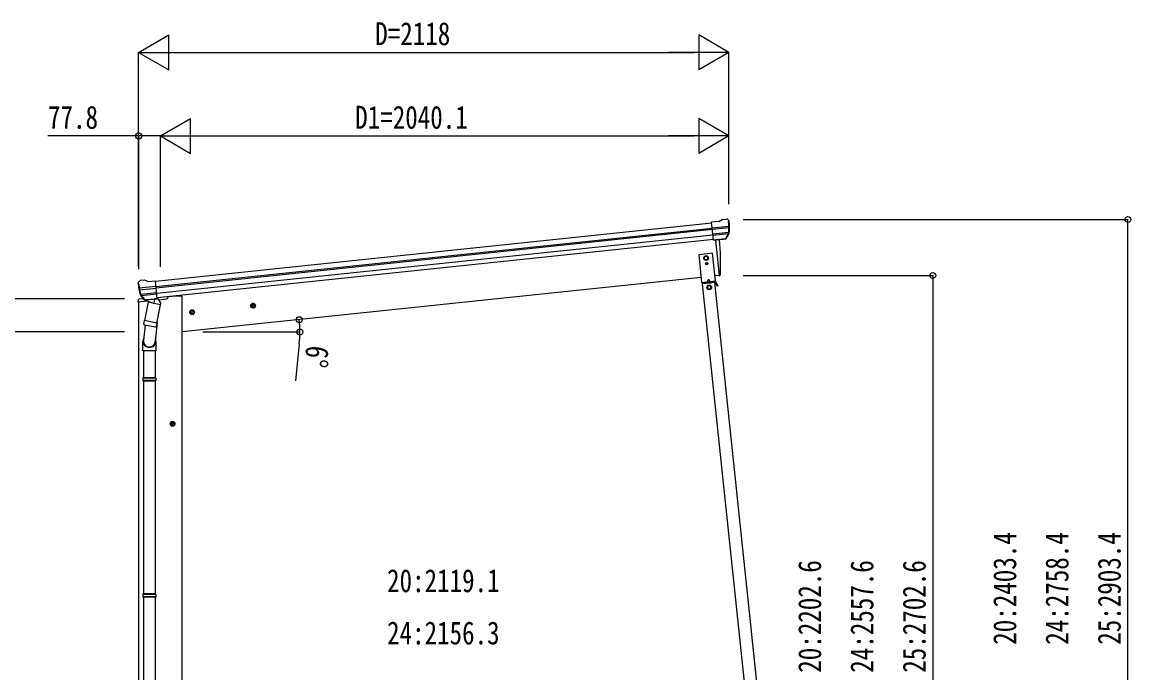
# Model space of a CAD drawing. Units: millimetres, scale not verified. Extents: x -10512 to 10512, y -7425 to 7425.
# Drawn here: x -8224 to -4246, y -2364 to -29 of the extents above; entities that cross this region are included whole.
import ezdxf
from ezdxf.enums import TextEntityAlignment as Align

# ---------------------------------------------------------------- set-up
doc = ezdxf.new("R2010")
doc.units = ezdxf.units.MM
doc.header["$LTSCALE"] = 30
for name, color, linetype in [('0-4_YKK_13', 4, 'Continuous'), ('0-5_YKK_A1', 4, 'Continuous'), ('0-6_YKK_D', 6, 'Continuous')]:
    doc.layers.add(name, color=color, linetype=linetype)
doc.styles.add('ＭＳ ゴシック', font='')
doc.styles.get('ＭＳ ゴシック').set_extended_font_data('MS Gothic')

msp = doc.modelspace()

# ---------------------------------------------------------------- linework, layer by layer
at = {"layer": '0-4_YKK_13'}
for p, q in [((-5723.68, -744.23), (-5750.2, -747.01)), ((-5743.41, -811.57), (-5750.2, -747.01)), ((-5697.36, -735.43), (-5697.36, -735.43)), ((-5693.69, -736.51), (-5693.7, -736.51)), ((-5693.69, -736.51), (-5689.38, -740.01)), ((-5689.38, -740.01), (-5688.51, -740.71)), ((-5687.13, -744.41), (-5687.44, -742.56)), ((-5748.04, -767.54), (-5688.3, -761.26)), ((-5687.82, -767.13), (-5747.43, -773.4)), ((-5688.66, -783.89), (-5745.69, -789.88)), ((-5690.05, -788.55), (-5745.22, -794.35)), ((-5698.61, -805.13), (-5689.16, -786.83)), ((-5697.56, -805.55), (-5687.44, -787.3)), ((-5700.06, -806.78), (-5743.44, -811.34)), ((-5743.41, -811.57), (-5733.47, -810.52)), ((-5736.53, -810.84), (-5723.14, -938.23)), ((-5733.47, -810.52), (-5733.2, -810.58)), ((-5733.2, -810.58), (-5707.87, -807.92)), ((-5707.87, -807.92), (-5707.61, -807.8)), ((-5707.61, -807.8), (-5699.92, -806.99)), ((-5769.08, -895.16), (-5769.9, -895.16)), ((-5766.62, -895.98), (-5765.8, -895.98)), ((-5761.94, -951.8), (-5765.91, -960.73)), ((-5761.94, -951.8), (-5756.19, -959.71)), ((-5723.14, -938.23), (-5721.09, -937.94)), ((-7808.52, -967.37), (-7808.6, -965.5)), ((-7807.24, -962.61), (-7807.93, -963.47)), ((-7803.74, -958.29), (-7807.24, -962.61)), ((-7744.13, -977.34), (-7803.87, -983.62)), ((-7803.74, -958.29), (-7803.74, -958.29)), ((-7803.11, -989.46), (-7743.51, -983.19)), ((-7800.38, -956.46), (-7800.37, -956.46)), ((-7772.81, -959.6), (-7746.28, -956.81)), ((-7739.5, -1021.36), (-7746.28, -956.81)), ((-5738.65, -962.89), (-5782.41, -967.49)), ((-5737.79, -959.78), (-5781.23, -964.35)), ((-5780.92, -967.33), (-5781.23, -964.35)), ((-5766.5, -965.82), (-5766.81, -962.83)), ((-5766.55, -965.32), (-5754.61, -964.07)), ((-5754.56, -964.56), (-5754.88, -961.58)), ((-5740.14, -963.05), (-5740.46, -960.06)), ((-5740.19, -962.55), (-5737.53, -962.27)), ((-5726.83, -974.66), (-5734.9, -961.22)), ((-5731.55, -971.66), (-5729.4, -970.38)), ((-7808.23, -1025.96), (-7809.13, -1032.8)), ((-7809.13, -1032.8), (-7775.4, -1029.25)), ((-7788.72, -1021.6), (-7805.57, -1023.37)), ((-7785.61, -1025.02), (-7799.3, -1009.26)), ((-7798.81, -1005.67), (-7741.78, -999.68)), ((-7784.66, -1024.38), (-7797.71, -1008.44)), ((-7796.48, -1009.94), (-7741.31, -1004.14)), ((-7772.17, -1034.3), (-7785.53, -1099.96)), ((-7775.3, -1025.13), (-7782.99, -1025.93)), ((-7782.9, -1025.7), (-7739.52, -1021.14)), ((-7782.15, -1025.94), (-7780.59, -1025.77)), ((-7780.59, -1025.77), (-7743.05, -1021.83)), ((-7778.79, -1026.24), (-7778.94, -1026.97)), ((-7778.33, -1028.1), (-7753.57, -1037.85)), ((-7775.03, -1025.19), (-7775.3, -1025.13)), ((-7749.7, -1022.53), (-7775.03, -1025.19)), ((-7727.29, -1043.43), (-7772.17, -1034.3)), ((-7769.99, -1031.38), (-7770.65, -1034.61)), ((-7749.18, -1022.86), (-7752.1, -1037.21)), ((-7749.45, -1022.41), (-7749.7, -1022.53)), ((-7739.5, -1021.36), (-7749.45, -1022.41)), ((-7743.05, -1021.83), (-7741.48, -1021.66)), ((-7739.67, -1019.78), (-7738.74, -1019.97)), ((-7738.74, -1019.97), (-7727.54, -1036.89)), ((-7735.38, -1025.04), (-7706.12, -1021.97)), ((-7701.26, -1014.42), (-7701.68, -1017.65)), ((-7740.64, -1109.09), (-7727.29, -1043.43)), ((-7727.54, -1036.89), (-7728.81, -1043.12)), ((-7788, -1112.2), (-7785.51, -1099.96)), ((-7787.79, -1113.6), (-7787.79, -1113.6)), ((-7740.64, -1109.09), (-7785.53, -1099.96)), ((-7740.21, -1106.95), (-7746.86, -1174.69)), ((-7740.66, -1109.08), (-7743.19, -1121.56)), ((-7783.12, -1115.24), (-7788.68, -1170.97)), ((-7786.46, -1114.56), (-7745.5, -1122.9)), ((-7790.83, -1208.13), (-7790.83, -1173.78)), ((-7744.83, -1173.47), (-7744.83, -1208.13)), ((-7744.83, -1208.13), (-7790.83, -1208.13)), ((-7788.83, -1208.13), (-7788.83, -1304.87)), ((-7746.83, -1208.13), (-7746.83, -1304.87)), ((-7790.83, -1306.87), (-7789.83, -1304.87)), ((-7744.83, -1306.87), (-7790.83, -1306.87)), ((-7745.83, -1304.87), (-7789.83, -1304.87)), ((-7744.83, -1306.87), (-7745.83, -1304.87)), ((-7744.83, -1306.87), (-7744.83, -1314.87)), ((-7744.83, -1314.87), (-7790.83, -1314.87)), ((-7745.83, -1316.87), (-7789.83, -1316.87)), ((-7788.83, -1316.87), (-7788.83, -2080.75)), ((-7746.83, -1316.87), (-7746.83, -2080.75)), ((-7744.83, -1314.87), (-7745.83, -1316.87)), ((-7790.83, -2082.75), (-7789.83, -2080.75)), ((-7744.83, -2082.75), (-7790.83, -2082.75)), ((-7744.83, -2090.75), (-7790.83, -2090.75)), ((-7745.83, -2080.75), (-7789.83, -2080.75)), ((-7745.83, -2092.75), (-7789.83, -2092.75)), ((-7788.83, -2092.75), (-7788.83, -2901.25)), ((-7746.83, -2092.75), (-7746.83, -2901.25)), ((-7744.83, -2082.75), (-7745.83, -2080.75)), ((-7744.83, -2090.75), (-7745.83, -2092.75)), ((-7744.83, -2082.75), (-7744.83, -2090.75))]:
    msp.add_line(p, q, dxfattribs=at)
for points in [[(-5723.68, -744.23), (-5712.08, -737.26), (-5712.08, -737.26)], [(-5710.85, -736.84), (-5710.85, -736.84), (-5697.36, -735.43)], [(-5769.9, -895.16), (-5769.9, -895.98), (-5769.08, -895.98)], [(-5767.44, -894.34), (-5767.44, -893.52), (-5768.26, -893.52), (-5768.26, -894.34)], [(-5768.26, -896.8), (-5768.26, -897.62), (-5767.44, -897.62), (-5767.44, -896.8)], [(-5765.8, -895.98), (-5765.8, -895.16), (-5766.62, -895.16)], [(-7786.89, -955.04), (-7786.89, -955.04), (-7800.37, -956.46)], [(-7772.81, -959.6), (-7785.6, -955.19), (-7785.6, -955.19)], [(-5726.83, -974.66), (-5728.97, -975.95), (-5737.05, -962.51)], [(-7790.83, -1306.87), (-7790.83, -1314.87), (-7789.83, -1316.87)], [(-7790.83, -2082.75), (-7790.83, -2090.75), (-7789.83, -2092.75)]]:
    msp.add_lwpolyline(points, dxfattribs=at)
for points in [[(-5736.19, -957.6), (-5746.64, -858.15), (-5796.37, -863.38), (-5785.92, -962.83)], [(-5770.07, -868.18), (-5776.5, -872.04), (-5776.37, -879.55), (-5769.81, -883.19), (-5763.37, -879.32), (-5763.5, -871.82)], [(-5758.99, -973.6), (-5765.42, -977.46), (-5765.29, -984.97), (-5758.73, -988.61), (-5752.29, -984.74), (-5752.42, -977.24)]]:
    msp.add_lwpolyline(points, close=True, dxfattribs=at)
for centre, radius in [((-5769.94, -875.68), 8.5), ((-5769.94, -875.68), 7.7), ((-5769.94, -875.68), 6.5), ((-5769.94, -875.68), 6.5), ((-5767.85, -895.57), 3.75), ((-5758.86, -981.1), 8.5), ((-5758.86, -981.1), 7.7), ((-5758.86, -981.1), 6.5)]:
    msp.add_circle(centre, radius, dxfattribs=at)
for centre, radius, start, end in [((-5710.53, -739.83), 3, 96.02369, 120.97631), ((-5696.84, -740.4), 5, 51.04426, 95.95574), ((-5880.68, -766.06), 192.44, 1.4271, 6.57578), ((-5888.02, -765.52), 202, 354.13916, 6), ((-5691.83, -785.45), 3, 332.69111, 354.20009), ((-5888.02, -765.52), 200.2, 354.20009, 359.53883), ((-5643.03, -759.15), 45.32, 182.67122, 185.64518), ((-5687.64, -768.47), 1.35, 95.1605, 97.91927), ((-5685.03, -766.91), 2.74, 179.02151, 184.43412), ((-5690.06, -785.84), 3, 331, 354.13916), ((-6617.75, -898.02), 900, 357.63919, 5.64986), ((-5700.18, -804.1), 2.99, 285.2717, 331.00739), ((-5769.08, -894.34), 0.82, 270, 0), ((-5769.08, -896.8), 0.82, 0, 90), ((-5766.62, -894.34), 0.82, 180, 270), ((-5766.62, -896.8), 0.82, 90, 180), ((-5721.51, -934.97), 3, 278, 357.63919), ((-7607.63, -946.26), 202, 186, 197.86084), ((-7614.69, -948.31), 192.44, 185.42422, 190.5729), ((-7848.59, -990.96), 45.32, 6.35482, 9.32878), ((-7799.85, -961.43), 5, 96.04426, 140.95574), ((-7805.89, -989.82), 2.74, 7.56588, 12.97849), ((-7803.02, -990.81), 1.35, 94.08073, 96.8395), ((-7607.63, -946.26), 200.2, 192.46117, 197.79991), ((-7786.58, -958.03), 3, 71.02369, 95.97631), ((-5737.48, -962.77), 3, 31, 96), ((-5737.48, -962.77), 0.5, 31, 96), ((-7805.26, -1026.36), 3, 96, 172.5), ((-7797.04, -1007.29), 3, 197.86084, 221), ((-7795.39, -1006.54), 3, 197.79991, 219.30889), ((-7783.35, -1023.05), 2.99, 220.99261, 266.7283), ((-7782.2, -1025.44), 0.5, 240.73754, 276), ((-7779.28, -1026.14), 0.5, 348.5, 96), ((-7777.96, -1027.17), 1, 168.5, 248.5), ((-7748.6, -1023.02), 0.604, 93.09842, 164.70595), ((-7741.53, -1021.17), 0.5, 276, 311.26246), ((-7706.64, -1017), 5, 276, 352.5), ((-7753.1, -1036.93), 1.03, 242.53897, 344.46569), ((-7786.1, -1112.63), 1.95, 167.54017, 209.97766), ((-7786.06, -1112.6), 2, 209.90962, 258.5), ((-7745.1, -1120.94), 2, 258.5, 341.96843), ((-7760.83, -1173.78), 30, 177.45142, 180)]:
    msp.add_arc(centre, radius, start, end, dxfattribs=at)
for centre, major_axis, ratio, start_param, end_param in [((-5689.39, -744.01), (-0.87, 5.91), 0.020485, 0.671432, 1.5691306), ((-5694.78, -739.49), (5.88, -1.31), 0.24881, 0.460585, 0.4641038), ((-5690.4, -743.04), (-2.34, 1.9), 0.995767, 3.9859716, 4.712389), ((-5885.71, -787.47), (-20.92, 199.05), 0.994373, 4.7113789, 4.7277536), ((-5700.37, -803.8), (-0.11, 3), 0.642905, 3.2459383, 4.203928), ((-5700.24, -804.01), (1.66, -2.51), 0.997631, 5.8041905, 5.8929484), ((-5700.31, -803.9), (3.53, -2.11), 0.650902, 5.2561448, 5.3289554), ((-5697.94, -803.55), (1.08, 3.13), 0.040856, 2.1135035, 2.1416249), ((-7805.6, -965.36), (1.9, 2.34), 0.995767, 1.5707963, 2.2972137), ((-7802.05, -960.98), (-5.48, -2.51), 0.24881, 5.8190815, 5.8226003), ((-7806.39, -966.52), (-0.38, 5.97), 0.020485, 4.7140547, 5.6117533), ((-7605.32, -968.21), (-20.92, 199.05), 0.994373, 1.5554317, 1.5718064), ((-7785.65, -1022.97), (-1.71, 2.84), 0.040856, 4.1415604, 4.1696818), ((-7783.21, -1022.72), (-0.51, 2.96), 0.642905, 2.0792573, 3.037247), ((-7783.26, -1022.82), (-3.02, -2.79), 0.650902, 0.9542299, 1.0270405), ((-7783.3, -1022.94), (-1.1, -2.8), 0.997631, 0.3902369, 0.4789948), ((-7767.83, -1173.47), (23, 0), 0.996195, 2.621936, 6.6074797), ((-7767.83, -1173.47), (21, 0), 0.996195, 3.0215498, 6.2247991)]:
    msp.add_ellipse(centre, major_axis=major_axis, ratio=ratio, start_param=start_param, end_param=end_param, dxfattribs=at)
at = {"layer": '0-5_YKK_A1'}
for p, q in [((-7746.08, -958.8), (-5749.99, -749)), ((-7744.09, -977.7), (-5748, -767.9)), ((-7743.66, -981.87), (-5747.57, -772.08)), ((-7741.56, -1001.73), (-5745.48, -791.94)), ((-5743.72, -808.67), (-7739.8, -1018.47)), ((-5736.53, -810.84), (-5723.14, -938.23)), ((-5787.79, -945.03), (-7650.48, -1140.8)), ((-5723.14, -938.23), (-5738.06, -939.8)), ((-5615.16, -2558.72), (-5782.41, -967.49)), ((-5571.4, -2554.13), (-5738.65, -962.89)), ((-7805.98, -3140.8), (-7805.98, -1032.46)), ((-7604.32, -1068.58), (-7624.21, -1070.67)), ((-7615.05, -1062.16), (-7621.12, -1066.58)), ((-7621.12, -1066.58), (-7620.34, -1074.04)), ((-7620.34, -1074.04), (-7613.48, -1077.09)), ((-7613.22, -1079.57), (-7615.31, -1059.68)), ((-7608.2, -1065.22), (-7615.05, -1062.16)), ((-7385.53, -1045.59), (-7405.42, -1047.68)), ((-7396.26, -1039.17), (-7402.33, -1043.58)), ((-7402.33, -1043.58), (-7401.55, -1051.04)), ((-7401.55, -1051.04), (-7394.69, -1054.1)), ((-7394.43, -1056.58), (-7396.52, -1036.69)), ((-7389.4, -1042.22), (-7396.26, -1039.17)), ((-7674.48, -1470.36), (-7694.48, -1470.36)), ((-7684.48, -1462.85), (-7690.98, -1466.6)), ((-7690.98, -1466.6), (-7690.98, -1474.11)), ((-7684.48, -1480.36), (-7684.48, -1460.36)), ((-7677.98, -1466.6), (-7684.48, -1462.85)), ((-7690.98, -1474.11), (-7684.48, -1477.86))]:
    msp.add_line(p, q, dxfattribs=at)
for points in [[(-7650.48, -3140.8), (-7650.48, -1011.8), (-7670.48, -1011.8), (-7701.34, -1015.05)], [(-7613.48, -1077.09), (-7607.41, -1072.68), (-7608.2, -1065.22)], [(-7394.69, -1054.1), (-7388.62, -1049.69), (-7389.4, -1042.22)], [(-7684.48, -1477.86), (-7677.98, -1474.11), (-7677.98, -1466.6)]]:
    msp.add_lwpolyline(points, dxfattribs=at)
for centre, radius in [((-7614.27, -1069.63), 8.5), ((-7614.27, -1069.63), 7.7), ((-7614.27, -1069.63), 6.5), ((-7395.47, -1046.63), 8.5), ((-7395.47, -1046.63), 7.7), ((-7395.47, -1046.63), 6.5), ((-7684.48, -1470.36), 8.5), ((-7684.48, -1470.36), 7.7), ((-7684.48, -1470.36), 6.5)]:
    msp.add_circle(centre, radius, dxfattribs=at)
at = {"layer": '0-6_YKK_D'}
for p, q in [((-7806.48, -137.41), (-7698.23, -74.91)), ((-7698.23, -199.91), (-7698.23, -74.91)), ((-5688.1, -137.41), (-5796.35, -74.91)), ((-5796.35, -74.91), (-5796.35, -199.91)), ((-7806.48, -904.82), (-7806.48, -136.41)), ((-7806.48, -137.41), (-7698.23, -199.91)), ((-7806.48, -137.41), (-7589.98, -137.41)), ((-7681.48, -137.41), (-5813.1, -137.41)), ((-5688.1, -137.41), (-5904.61, -137.41)), ((-5688.1, -137.41), (-5796.35, -199.91)), ((-5688.1, -682.08), (-5688.1, -136.41)), ((-7728.23, -437.41), (-7619.98, -374.91)), ((-7619.98, -499.91), (-7619.98, -374.91)), ((-5688.1, -437.41), (-5796.35, -374.91)), ((-5796.35, -374.91), (-5796.35, -499.91)), ((-7805.98, -914.83), (-7805.98, -436.41)), ((-7728.23, -906.66), (-7728.23, -436.41)), ((-7728.23, -905.66), (-7728.23, -436.41)), ((-7728.23, -437.41), (-7619.98, -499.91)), ((-7728.23, -437.41), (-7511.73, -437.41)), ((-7603.23, -437.41), (-5813.1, -437.41)), ((-5688.1, -437.41), (-5904.61, -437.41)), ((-5688.1, -437.41), (-5796.35, -499.91)), ((-5688.1, -681.08), (-5688.1, -436.41)), ((-5636.38, -737.41), (-4255.47, -737.41)), ((-4256.47, -3140.8), (-4256.47, -737.41)), ((-5637.27, -938.23), (-4955.47, -938.23)), ((-4956.47, -938.23), (-4956.47, -3140.8)), ((-7856.48, -1021.32), (-9039.92, -1021.32)), ((-7856.48, -1140.8), (-8339.92, -1140.8)), ((-7576.12, -1140.8), (-7226.57, -1140.8)), ((-7229.7, -1183.25), (-7243.15, -1316.57))]:
    msp.add_line(p, q, dxfattribs=at)
msp.add_lwpolyline([(-7728.23, -437.41), (-7805.98, -437.41), (-8132.48, -437.41)], dxfattribs=at)
for centre in [(-7805.98, -437.41), (-4256.47, -737.41), (-4956.47, -938.23), (-7229.89, -1096.6), (-7227.57, -1140.8)]:
    msp.add_circle(centre, 10.62, dxfattribs=at)
for start, end in [(0, 6), (354.23974, 0)]:
    msp.add_arc((-7650.48, -1140.8), 422.91, start, end, dxfattribs=at)

# ---------------------------------------------------------------- texts
at = {"layer": '0-6_YKK_D', "style": 'ＭＳ ゴシック', "width": 0.8}
for s, p in [('D=2118', (-6957.29, -136.41)), ('77.8', (-8131.48, -436.41)), ('D1=2040.1', (-7029.17, -436.41)), ('20:2119.1', (-6914.91, -2099.05)), ('24:2156.3', (-6914.91, -2286.55))]:
    msp.add_text(s, height=82.48, dxfattribs=at).set_placement(p, align=Align.BOTTOM_LEFT)
for s, rotation, p in [('6°', 264.24, (-7228.81, -1184.35)), ('20:2403.4', 90, (-4632.47, -2263.11)), ('24:2758.4', 90, (-4444.97, -2263.11)), ('25:2903.4', 90, (-4257.47, -2263.11)), ('20:2202.6', 90, (-5332.47, -2363.52)), ('24:2557.6', 90, (-5144.97, -2363.52)), ('25:2702.6', 90, (-4957.47, -2363.52))]:
    msp.add_text(s, height=82.48, rotation=rotation, dxfattribs=at).set_placement(p, align=Align.BOTTOM_LEFT)

doc.saveas('drawing.dxf')
